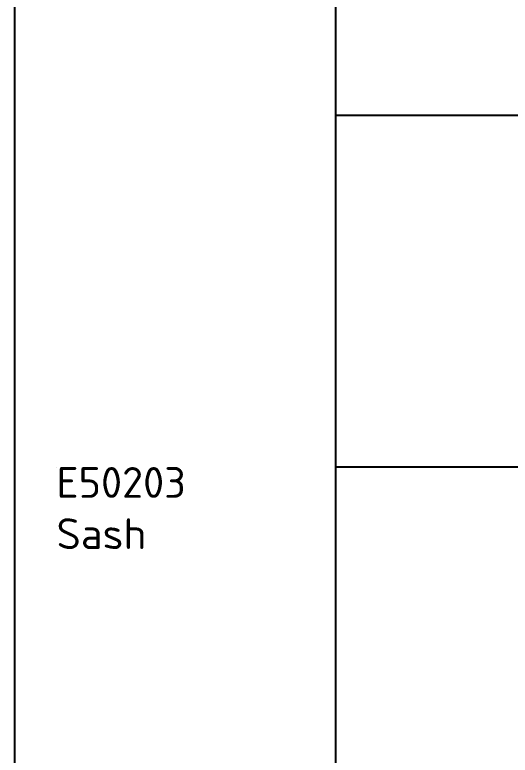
# Model space of a CAD drawing. Extents: x -4122 to 3414, y -5760 to 3840.
# Drawn here: x 555.1 to 667.8, y 1614.4 to 1783 of the extents above; entities that cross this region are included whole.
import ezdxf

# ---------------------------------------------------------------- set-up
doc = ezdxf.new("R2010")
doc.units = 0
doc.layers.get('DEFPOINTS').update_dxf_attribs({"linetype": 'CONTINUOUS'})
doc.layers.add('TEXT', color=7, linetype='CONTINUOUS')
doc.layers.add('UNMOVABLE', color=4, linetype='CONTINUOUS')
doc.styles.add('ETEM_NAN', font='isocpeur.ttf')

# ---------------------------------------------------------------- blocks, each defined once
blk = doc.blocks.new('E_75_TEST_PAGE')
at = {"layer": 'DEFPOINTS'}
for p, q in [((73.06086441988009, -160.0000000000027), (73.06086441988009, 0)), ((73.06086441988009, -320), (73.06086441988009, -159.9999999999973)), ((9.493719812166091, -239.9999999999982), (9.493719812166091, -239.9999999999982)), ((278.8067960027729, -239.9999999999973), (73.06086441988009, -239.9999999999973))]:
    blk.add_line(p, q, dxfattribs=at)
at = {"layer": 'DEFPOINTS', "color": 3}
blk.add_line((386.8, -160.0000000000005), (73.06086441988009, -160), dxfattribs=at)
blk.add_lwpolyline([(386.8, -960), (0, -960), (0, 0), (386.8, 0)], dxfattribs=at)

msp = doc.modelspace()

# ---------------------------------------------------------------- block references
at = {"layer": 'UNMOVABLE'}
msp.add_blockref('E_75_TEST_PAGE', (555.080551867949, 1919.999999292182), dxfattribs=at)

# ---------------------------------------------------------------- texts
at = {"layer": 'TEXT', "insert": (564.5742716801151, 1679.999999292183), "char_height": 7, "width": 47.96650872276939, "attachment_point": 1, "style": 'ETEM_NAN'}
msp.add_mtext('{\\fISOCPEUR|b0|i0|c161|p34;E50203}\\PSash', dxfattribs=at)

doc.saveas('drawing.dxf')
